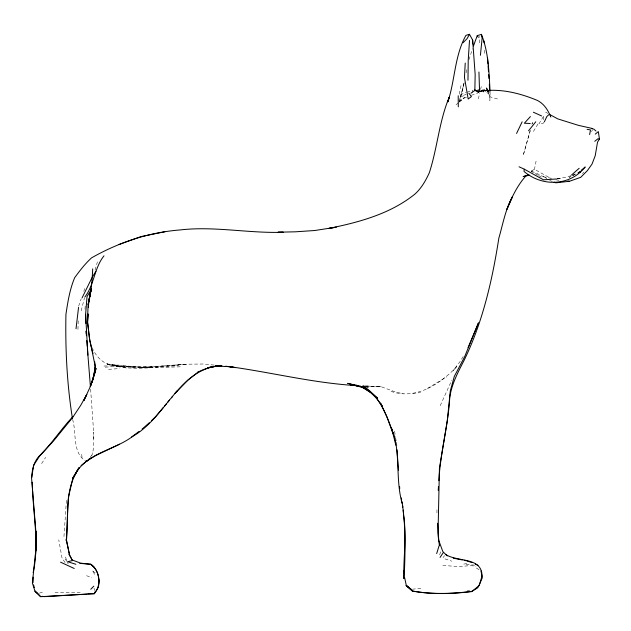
<?xml version="1.0" encoding="UTF-8"?>
<svg xmlns="http://www.w3.org/2000/svg" width="631" height="631" viewBox="0 0 631 631"><rect width="100%" height="100%" fill="white"/><g stroke="black" fill="none" stroke-linecap="round" stroke-linejoin="round"><path stroke-width="0.47" stroke-dasharray="3.15 2.37" d="M479.56 42.947L479.599 36.424M93.806 438.766L93.68 432.338L93.585 446.488L92.789 452.798L91.803 455.503M77.952 329.477L78.268 318.773M84.996 309.34L85.209 305.436M436.952 509.809L436.96 513.666M63.96 536.516L66.476 499.689M536.082 161.142L534.449 169.289L531.302 171.403L537.778 175.055M461.009 85.658L458.974 95.194L466.167 92.544M463.864 83.15L461.442 94.421L459.944 98.767L464.171 82.842M466.088 72.825L466.893 69.071M478.353 98.886L479.694 93.23M480.593 89.46L481.264 86.636M464.235 82.756L461.442 94.421L459.076 99.785M81.202 310.775L84.507 297.706M530.214 130.601L523.178 155.526L530.19 130.593M95.084 269.997L97.403 261.865M468.92 59.685L472.556 48.713M439.649 554.83L441.045 550.713M78.646 306.122L81.218 298.731M83.789 291.341L84.759 288.572M440.217 405.646L451.835 380.075M90.146 457.79L92.789 452.798M533.424 131.429L539.103 122.091M463.186 356.562L459.613 362.218L453.2 370.452L456.876 366.65C440.178 383.822 415.971 400.338 390.991 391.346M41.599 463.604L45.661 457.38M459.194 101.039L460.33 99.485L459.108 100.999M443.12 557.504L444.61 555.635M591.286 131.5L592.541 130.301M582.492 173.533L583.825 172.279M456.047 104.77L458.153 102.948M458.855 102.34L464.479 97.482L459.297 101.544M459.242 101.749L464.321 98.05L466.924 97.016M427.297 388.53L446.835 376.746M531.286 171.048L534.449 169.289L550.579 178.313M575.922 173.943L569.272 177.358L574.494 174.716M570.913 175.607L567.395 177.051L557.244 178.754M571.796 175.244L576.19 173.438M471.254 95.297L477.612 93.325M467.066 92.213L472.461 90.217L472.469 92.552M460.819 96.772L466.191 94.824M464.195 95.092L465.993 94.453M39.453 593.124L42.805 592.004M467.279 590.711L469.811 590.166M463.746 564.106L469.062 563.168M412.248 589.236L421.626 588.171M557.236 178.904L560.912 178.494L557.244 178.691M412.808 393.342L420.609 392.632M92.031 347.555C95.273 354.882 100.51 361.232 108.082 364.3C133.78 372.085 160.589 366.295 186.658 364.197L161.276 366.146L132.273 367.139L107.089 363.977L141.596 367.392L186.658 364.197L203.332 364.008L214.761 365.16M108.532 369.332L119.551 368.583M105.156 367.155L116.388 366.461L149.886 367.155L178.636 365.68M116.388 366.461L150.068 367.794L180.813 366.785M103.965 366.043L113.951 365.751L150.068 367.794M141.596 367.392L149.886 367.155M55.015 592.698L81.304 592.201M365.136 386.054L381.44 386.827L394.99 391.819L403.177 393.815M365.254 386.03L381.44 386.827L362.754 385.762M466.112 564.5L474.851 565.147M442.82 565.431L459.699 566.677L470.269 565.526L475.892 566.275M113.951 365.751L132.273 367.139M365.546 386.874L369.427 387.41L365.649 386.803M555.872 179.811L560.375 180.49M551.628 178.313L543.007 176.751L546.596 178.321M107.089 363.977L126.681 368.086M497.465 98.949L490.271 96.929L488.386 92.481M531.302 171.403L534.536 172.334L546.706 178.218M444.981 558.885L451.741 561.18M549.672 180.474L552.306 181.476M86.557 575.669L91.905 577.862M545.602 112.129L547.818 113.383M538.59 175.513L542.636 177.792M72.565 419.378C76.706 432.188 72.108 452.324 85.169 460.662M476.381 568.003L479.45 569.943M92.623 571.039L96.157 573.626M486.832 92.252L489.38 94.729L488.299 92.213M65.167 559.153L68.763 563.57M65.135 562.607L62.075 558.222L58.762 539.836M550.185 115.788L551.044 117.287L550.137 115.544M65.403 557.039L67.88 563.436M93.341 571.505L95.226 576.418M94.019 588.179L94.729 590.506M394.588 431.052L395.487 436.723M395.637 437.669L396.244 441.455M396.394 442.402L396.994 446.18M81.722 454.367L82.18 458.911M90.619 389.161L93.68 432.535M484.608 50.228L484.931 54.873M490.113 92.276L489.869 100.644L489.585 91.976M532.525 122.28L532.012 124.126L532.525 122.28M543.378 116.514L538.929 123.905L543.465 123.155L543.378 116.514"/><path stroke-width="0.95" d="M33.088 582.531L33.127 577.136M438.001 534.418L439.444 468.06L447.324 420.569L450.289 391.07L454.281 376.462L464.59 356.854L478.479 322.835L468.052 347.705M467.973 80.247L468.218 60.395L469.511 40.439M94.863 373.394L94.989 365.231L89.46 338.113L87.425 321.573L88.143 304.521L90.856 290.197L87.031 296.594L85.619 314.301L85.903 323.608M478.44 92.465L474.851 89.886L475.175 74.671L472.651 40.068L469.464 34.295L465.93 35.383C454.525 55.804 455.101 80.058 447.868 101.891L449.177 97.284C439.089 121.499 437.401 147.977 429.325 172.744C425.751 180.6 421.421 188.235 414.938 194.08C390.494 213.783 359.354 222.238 329.13 228.343L335.613 227.302M68.337 498.411L66.381 539.395L69.56 555.17M35.383 556.589L36.243 539.3L35.983 534.039L35.754 550.973M88.711 301.429L88.403 307.321L88.711 301.429L90.856 290.197L90.154 295.947M87.599 321.857L88.024 314.08L87.599 321.857L89.768 340.827L92.978 353.668M465.228 63.076L464.448 77.495L468.178 99.004L471.389 96.614L468.833 93.151M35.423 556.66L35.644 552.866M95.155 369.876L95.313 367.21L93.569 376.991L96.086 368.401L90.336 386.558L83.82 400.63M438.222 490.382L438.474 486.493M438.853 480.672C440.328 452.679 448.239 425.491 449.745 397.475C451.607 384.421 457.743 372.637 463.738 361.074C482.676 322.488 492.259 280.409 498.845 238.163C502.907 224.147 505.415 209.342 512.577 196.462L506.827 209.61M68.937 554.381L72.313 560.044L80.523 563.112L90.604 564.264C98.223 569.13 99.943 578.966 98.341 587.311L94.287 593.684L94.737 592.083M98.341 587.311L98.972 579.786M404.116 578.39C405.236 553.6 405.946 528.723 402.341 503.995C395.4 480.562 400.519 455.819 393.294 432.377M519.037 166.773L524.243 169.155L524.03 171.435C542.187 186.997 570.093 186.161 585.229 166.963L581.143 170.378M92.71 268.853C92.094 280.89 91.219 292.76 88.143 304.521L91.211 288.793L90.572 291.972M480.404 55.299L482.116 38.357L481.429 34.374L477.225 35.659L473.471 45.968M33.159 572.64C39.083 545.523 33.814 518.256 32.615 491.005M76.028 328.743L78.552 307.384M589.622 134.569L590.506 129.931L587.106 129.331M94.95 368.969L92.662 380.359L93.648 377.038M68.385 497.433L72.723 478.811L78.772 468.155M103.997 255.831C94.24 267.923 94.334 284.66 84.877 296.996M436.676 553.592L439.066 545.839M94.39 374.554L90.485 386.046L92.355 381.171M507.135 208.735C511.891 197.022 517.57 185.025 526.199 175.631L527.934 175.063L523.146 176.585L529.654 175.158M478.582 92.205L479.505 89.649L478.945 72.029M90.186 386.535L92.307 381.242M544.348 121.893L546.888 116.435L549.317 114.298L557.765 118.88L578.319 125.317L592.501 128.519M83.868 400.606L86.833 394.414L80.705 405.347L72.612 417.541L53.698 440.753L39.611 456.087L33.727 465.11L31.55 477.848L36.077 534.165L36.172 547.282L35.841 530.923L36.077 547.653L32.378 583.012L35.005 591.318L40.431 596.705L94.2 593.692C101.82 585.323 99.84 570.937 90.967 564.288L79.79 563.38M516.576 133.441L522.137 121.846M82.069 297.895L91.842 277.995L95.865 271.235M469.464 34.295L467.098 38.617L463.012 42.758M72.817 477.998L78.717 468.163M72.794 478.061L79.127 467.603M595.27 134.127L598.33 131.619L599.45 139.072L597.525 142.141L595.207 155.754L592.036 164.06L587.335 170.67L580.709 177.335L569.832 181.152L567.916 181.05M440.059 557.41L443.388 552.472M528.557 130.775L535.79 121.783M163.216 407.618L155.628 416.657L151.424 420.727M164.478 406.112L166.371 403.856M167.633 402.349L169.534 400.086M171.427 397.83L172.689 396.323M175.221 393.31L176.483 391.804M89.634 458.406L87.575 460.843L85.911 461.095M177.311 390.699L174.866 393.555L188.062 379.941L198.513 371.746M72.802 416.752C60.821 429.317 51.576 444.177 39.027 456.213C33.829 462.018 31.905 469.724 31.865 477.344M530.411 116.577L524.353 123.219L530.253 123.502M90.777 589.267L93.814 586.16M149.326 422.762L142.101 429.104M571.591 174.961L579.148 168.303M81.115 465.575L86.368 461.308L95.502 455.629L119.527 444.192M594.749 141.297L597.983 138.773L599.45 139.072M131.548 437.054L139.088 431.375M470.931 93.238L475.269 90.091L474.851 89.886M479.379 91.779L484.285 89.776L485.554 91.014M577.98 172.949L580.591 171.624L578.832 172.35M336.457 227.144L314.814 230.504L295.379 231.814L278.05 232.2L283.248 232.255C248.811 233.509 214.524 225.937 180.15 229.936C148.932 232.358 118.691 242.391 91.558 257.858C85.106 263.774 79.782 270.667 74.647 277.727C69.757 289.448 67.785 301.926 65.932 314.412C65.261 349.14 66.965 384.058 72.431 418.408M197.653 372.243C204.894 368.725 212.828 365.854 220.992 366.106M118.983 244.52L140.887 236.609L164.77 231.774M475.9 90.927L479.505 89.649M487.306 91.227L489.159 90.927M569.115 181.334L555.824 182.816L554.065 182.146M215.692 366.027L221.915 365.483C179.299 367.747 166.371 417.406 132.707 436.376C115.718 449.185 91.905 452.104 78.37 469.283C63.991 490.098 68.937 517.207 66.381 540.901L66.16 539.576L69.513 554.665L72.344 560.612L67.627 561.708L75.862 564.272M477.58 91.747C498.017 87.677 518.548 92.615 537.431 100.447C543.599 103.618 547.55 109.273 550.137 115.544M556.526 178.975L543.48 179.811L524.243 169.155M86.762 594.15L44.123 596.642L42.174 596.327M87.764 593.913L94.2 593.692M220.937 366.185L215.305 366.359L207.631 367.684L217.269 366.154L220.85 366.209M215.755 366.138L229.053 366.587L235.481 367.613L225.322 366.272M226.19 366.303L229.053 366.587C271.985 372.408 314.277 383.317 357.643 385.659L347.649 383.317L364.71 388.12M350.757 385.367L358.424 385.738M357.84 385.486L353.904 385.265L360.695 386.204M356.215 385.281L358.1 385.58M591.886 128.795L593.803 129.103L595.972 131.035M453.287 558.183L462.349 559.973M464.164 560.328L465.978 560.691M354.291 385.304L360.869 386.653L366.69 389.264M466.814 560.951L471.846 562.505M363.03 387.276L364.726 387.97M445.999 554.649C457.483 562.111 482.06 556.85 482.021 576.016L479.229 585.497L472.122 591.279C452.38 593.905 432.125 594.449 412.453 591.105L406.293 585.45L404.676 577.838M533.376 112.231L541.619 115.954M60.544 562.166L74.221 568.484M475.356 564.13L477.982 565.352M361.413 386.582L365.751 388.728M361.374 386.677L370.515 392.387L376.612 398.382M362.178 386.929L372.109 393.428L377.567 398.177L363.038 386.046C380.461 396.378 386.787 416.058 393.436 433.947M406.293 585.45L411.317 589.346M93.798 566.89L90.604 564.264M410.891 589.37L406.104 585.45L412.224 590.947C431.714 594.686 451.828 593.881 471.452 591.657L477.746 587.777L479.103 585.189L482.281 577.862L480.988 570.913M35.005 591.318L37.805 593.621M447.276 555.887L442.859 551.612L438.766 540.507L437.606 523.249M35.194 591.034L40.234 596.011M375.453 396.749L382.141 406.143M477.225 35.659L478.385 37.363M482.573 90.091L483.606 91.834M380.548 403.114L382.268 406.159M380.517 403.209L386.937 416.894L393.097 433.789L391.906 429.246M487.937 91.377L486.501 88.032L488.008 91.59M481.429 34.374C488.615 52.389 488.962 72.218 490.082 91.345M33.609 584.984L34.287 587.579M391.409 427.471L395.834 445.155M401.316 497.922L401.624 499.784M401.939 501.645L402.255 503.506M402.562 505.368L402.878 507.229M438.08 535.403L439.421 545.649M94.658 361.626L95.328 367.068M403.872 570.7L404.132 573.35M403.193 510.061L403.509 513.855M403.666 515.756C406.735 536.689 403.43 557.623 403.737 578.588M87.378 348.32L90.383 386.243M86.289 333.775L86.139 331.038L86.431 335.716M86.794 340.566L87.228 346.38M397.002 449.8L398.445 470.182M399.612 486.682L399.746 488.623M487.582 58.233L487.976 64.023M488.102 65.947L488.497 71.737M488.694 74.632L488.946 78.489M483.977 40.952L484.103 42.805M85.619 314.301L87.883 355.103M32.134 482.226L32.512 489.057M489.34 84.27L489.498 89.089M472.651 40.068L472.753 43.925M458.201 95.754L458.287 106.844"/></g></svg>
